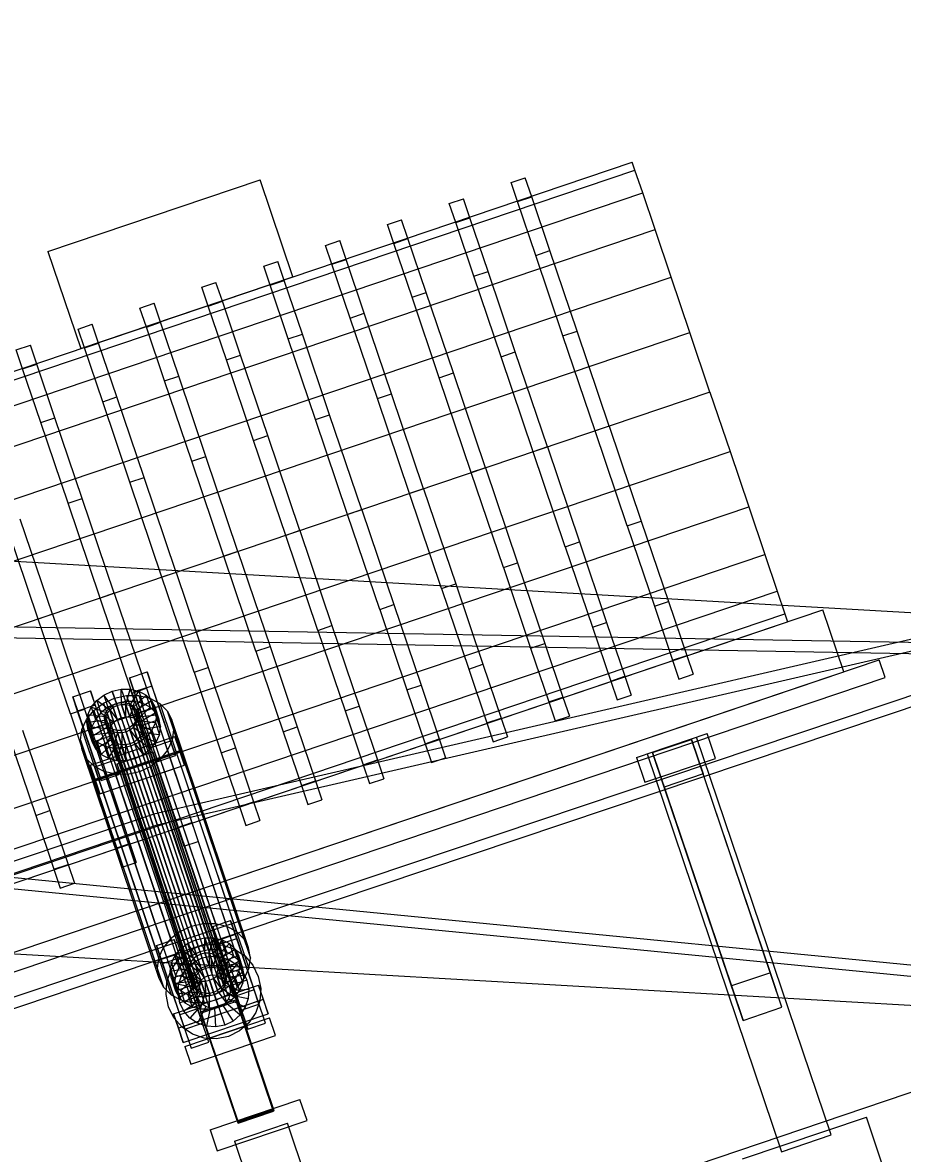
# Model space of a CAD drawing. Header units: millimetres. Extents: x -1970 to 34302, y -65268 to 6837.
# Drawn here: x 10125 to 10596, y 3325 to 3931 of the extents above; entities that cross this region are included whole.
import ezdxf

# ---------------------------------------------------------------- set-up
doc = ezdxf.new("R2010")
doc.units = ezdxf.units.MM
doc.layers.add('COTAS_P', color=1, linetype='Continuous', lineweight=0)
doc.layers.add('lateral_C01', color=7, linetype='Continuous', lineweight=0)
doc.dimstyles.new('R19_100', dxfattribs={"dimtxt": 250, "dimasz": 150, "dimexe": 150, "dimexo": 80, "dimgap": 100, "dimtad": 1, "dimtih": 1, "dimtoh": 1, "dimdsep": 46, "dimcen": 0.09, "dimadec": 0, "dimazin": 0, "dimtfac": 1, "dimtdec": 4, "dimtofl": 0, "dimtmove": 0, "dimatfit": 3, "dimfxl": 1, "dimtolj": 1, "dimtzin": 0, "dimarcsym": 0})

# ---------------------------------------------------------------- blocks, each defined once
blk = doc.blocks.new('*D0')
at = {"layer": 'COTAS_P', "color": 0, "lineweight": -2, "transparency": 16777216}
for p, q in [((10918.91, 3565.84), (10608.35, 4484.78)), ((1803.31, 1350.65), (10514.27, 4294.65)), ((1923.74, 525.79), (1613.18, 1444.73))]:
    blk.add_line(p, q, dxfattribs=at)
at = {"layer": 'COTAS_P', "color": 0, "transparency": 16777216}
for points in [[(10506.26, 4318.34), (10522.27, 4270.97), (10656.37, 4342.68)], [(1795.3, 1374.33), (1811.31, 1326.96), (1661.2, 1302.62)]]:
    blk.add_solid(points, dxfattribs=at)
at = {"layer": 'Defpoints', "color": 0, "transparency": 16777216}
for p in [(10656.37, 4342.68), (10944.53, 3490.06), (1949.36, 450)]:
    blk.add_point(p, dxfattribs=at)

msp = doc.modelspace()

# ---------------------------------------------------------------- linework, layer by layer
at = {"layer": 'lateral_C01'}
for p, q in [((9996.533, 3702.727), (10451.265, 3856.411)), ((10452.683, 3852.214), (10451.265, 3856.411)), ((9997.951, 3698.531), (10452.683, 3852.214)), ((10456.841, 3839.911), (10452.683, 3852.214)), ((10138.08, 3808.621), (10251.763, 3847.042)), ((10269.372, 3794.937), (10251.763, 3847.042)), ((10386.357, 3845.452), (10393.936, 3848.013)), ((10389.779, 3835.327), (10386.357, 3845.452)), ((10397.358, 3837.889), (10393.936, 3848.013)), ((10002.109, 3686.227), (10456.841, 3839.911)), ((10353.199, 3834.246), (10360.778, 3836.807)), ((10364.2, 3826.682), (10360.778, 3836.807)), ((10389.779, 3835.327), (10397.358, 3837.889)), ((10407.102, 3809.056), (10397.358, 3837.889)), ((10463.456, 3820.339), (10456.841, 3839.911)), ((10356.621, 3824.121), (10353.199, 3834.246)), ((10399.523, 3806.494), (10389.779, 3835.327)), ((10320.042, 3823.04), (10327.621, 3825.601)), ((10331.042, 3815.476), (10327.621, 3825.601)), ((10356.621, 3824.121), (10364.2, 3826.682)), ((10366.366, 3795.288), (10356.621, 3824.121)), ((10373.944, 3797.85), (10364.2, 3826.682)), ((10008.724, 3666.655), (10463.456, 3820.339)), ((10323.464, 3812.915), (10320.042, 3823.04)), ((10472.076, 3794.832), (10463.456, 3820.339)), ((10286.884, 3811.834), (10294.463, 3814.395)), ((10297.885, 3804.27), (10294.463, 3814.395)), ((10323.464, 3812.915), (10331.042, 3815.476)), ((10333.208, 3784.082), (10323.464, 3812.915)), ((10340.787, 3786.644), (10331.042, 3815.476)), ((10138.08, 3808.621), (10155.689, 3756.516)), ((10290.306, 3801.709), (10286.884, 3811.834)), ((10399.523, 3806.494), (10407.102, 3809.056)), ((10414.107, 3763.343), (10399.523, 3806.494)), ((10421.686, 3765.905), (10407.102, 3809.056)), ((10253.727, 3800.627), (10261.306, 3803.189)), ((10257.148, 3790.503), (10253.727, 3800.627)), ((10264.727, 3793.064), (10261.306, 3803.189)), ((10290.306, 3801.709), (10297.885, 3804.27)), ((10300.05, 3772.876), (10290.306, 3801.709)), ((10307.629, 3775.438), (10297.885, 3804.27)), ((10017.344, 3641.149), (10472.076, 3794.832)), ((10155.689, 3756.516), (10269.372, 3794.937)), ((10366.366, 3795.288), (10373.944, 3797.85)), ((10380.949, 3752.137), (10366.366, 3795.288)), ((10388.528, 3754.698), (10373.944, 3797.85)), ((10482.115, 3765.129), (10472.076, 3794.832)), ((10220.569, 3789.421), (10228.148, 3791.983)), ((10223.991, 3779.297), (10220.569, 3789.421)), ((10231.57, 3781.858), (10228.148, 3791.983)), ((10257.148, 3790.503), (10264.727, 3793.064)), ((10266.893, 3761.67), (10257.148, 3790.503)), ((10274.472, 3764.231), (10264.727, 3793.064)), ((10223.991, 3779.297), (10231.57, 3781.858)), ((10241.314, 3753.025), (10231.57, 3781.858)), ((10333.208, 3784.082), (10340.787, 3786.644)), ((10347.792, 3740.931), (10333.208, 3784.082)), ((10355.371, 3743.492), (10340.787, 3786.644)), ((10187.412, 3778.215), (10194.99, 3780.777)), ((10190.833, 3768.091), (10187.412, 3778.215)), ((10198.412, 3770.652), (10194.99, 3780.777)), ((10233.735, 3750.464), (10223.991, 3779.297)), ((10154.254, 3767.009), (10161.833, 3769.571)), ((10165.255, 3759.446), (10161.833, 3769.571)), ((10190.833, 3768.091), (10198.412, 3770.652)), ((10208.157, 3741.819), (10198.412, 3770.652)), ((10300.05, 3772.876), (10307.629, 3775.438)), ((10314.634, 3729.725), (10300.05, 3772.876)), ((10322.213, 3732.286), (10307.629, 3775.438)), ((10027.383, 3611.446), (10482.115, 3765.129)), ((10157.676, 3756.884), (10154.254, 3767.009)), ((10200.578, 3739.258), (10190.833, 3768.091)), ((10266.893, 3761.67), (10274.472, 3764.231)), ((10289.055, 3721.08), (10274.472, 3764.231)), ((10414.107, 3763.343), (10421.686, 3765.905)), ((10438.888, 3715.004), (10421.686, 3765.905)), ((10492.888, 3733.254), (10482.115, 3765.129)), ((10121.096, 3755.803), (10128.675, 3758.364)), ((10132.097, 3748.24), (10128.675, 3758.364)), ((10157.676, 3756.884), (10165.255, 3759.446)), ((10174.999, 3730.613), (10165.255, 3759.446)), ((10281.477, 3718.519), (10266.893, 3761.67)), ((10431.309, 3712.443), (10414.107, 3763.343)), ((10124.518, 3745.678), (10121.096, 3755.803)), ((10167.42, 3728.052), (10157.676, 3756.884)), ((10233.735, 3750.464), (10241.314, 3753.025)), ((10255.898, 3709.874), (10241.314, 3753.025)), ((10380.949, 3752.137), (10388.528, 3754.698)), ((10398.152, 3701.237), (10380.949, 3752.137)), ((10405.731, 3703.798), (10388.528, 3754.698)), ((10124.518, 3745.678), (10132.097, 3748.24)), ((10134.263, 3716.846), (10124.518, 3745.678)), ((10141.842, 3719.407), (10132.097, 3748.24)), ((10248.319, 3707.313), (10233.735, 3750.464)), ((10200.578, 3739.258), (10208.157, 3741.819)), ((10215.161, 3696.107), (10200.578, 3739.258)), ((10222.74, 3698.668), (10208.157, 3741.819)), ((10347.792, 3740.931), (10355.371, 3743.492)), ((10364.994, 3690.031), (10347.792, 3740.931)), ((10372.573, 3692.592), (10355.371, 3743.492)), ((10492.888, 3733.254), (10038.156, 3579.57)), ((10492.888, 3733.254), (10503.66, 3701.379)), ((10167.42, 3728.052), (10174.999, 3730.613)), ((10182.004, 3684.9), (10167.42, 3728.052)), ((10189.583, 3687.462), (10174.999, 3730.613)), ((10314.634, 3729.725), (10322.213, 3732.286)), ((10331.837, 3678.824), (10314.634, 3729.725)), ((10339.416, 3681.386), (10322.213, 3732.286)), ((10281.477, 3718.519), (10289.055, 3721.08)), ((10306.258, 3670.18), (10289.055, 3721.08)), ((10134.263, 3716.846), (10141.842, 3719.407)), ((10148.846, 3673.694), (10134.263, 3716.846)), ((10156.425, 3676.256), (10141.842, 3719.407)), ((10298.679, 3667.618), (10281.477, 3718.519)), ((10438.888, 3715.004), (10431.309, 3712.443)), ((10438.888, 3715.004), (10456.091, 3664.104)), ((10248.319, 3707.313), (10255.898, 3709.874)), ((10273.1, 3658.974), (10255.898, 3709.874)), ((10448.512, 3661.542), (10431.309, 3712.443)), ((10265.522, 3656.412), (10248.319, 3707.313)), ((10405.731, 3703.798), (10398.152, 3701.237)), ((10405.731, 3703.798), (10422.933, 3652.898)), ((10048.928, 3547.695), (10503.66, 3701.379)), ((10215.161, 3696.107), (10222.74, 3698.668)), ((10239.943, 3647.768), (10222.74, 3698.668)), ((10415.354, 3650.336), (10398.152, 3701.237)), ((10503.66, 3701.379), (10513.699, 3671.676)), ((10232.364, 3645.206), (10215.161, 3696.107)), ((10372.573, 3692.592), (10364.994, 3690.031)), ((10372.573, 3692.592), (10389.776, 3641.692)), ((10182.004, 3684.9), (10189.583, 3687.462)), ((10199.206, 3634), (10182.004, 3684.9)), ((10206.785, 3636.561), (10189.583, 3687.462)), ((10382.197, 3639.13), (10364.994, 3690.031)), ((10339.416, 3681.386), (10331.837, 3678.824)), ((10349.039, 3627.924), (10331.837, 3678.824)), ((10339.416, 3681.386), (10356.618, 3630.485)), ((10148.846, 3673.694), (10156.425, 3676.256)), ((10166.049, 3622.794), (10148.846, 3673.694)), ((10173.628, 3625.355), (10156.425, 3676.256)), ((10058.967, 3517.992), (10513.699, 3671.676)), ((10306.258, 3670.18), (10298.679, 3667.618)), ((10315.882, 3616.718), (10298.679, 3667.618)), ((10306.258, 3670.18), (10323.461, 3619.279)), ((10513.699, 3671.676), (10522.319, 3646.169)), ((10132.891, 3611.588), (10115.689, 3662.488)), ((10140.47, 3614.149), (10123.268, 3665.05)), ((10885.277, 3666.366), (10194.787, 3506.928)), ((10196.698, 3501.24), (10887.188, 3660.678)), ((10216.713, 3441.684), (10885.277, 3666.366)), ((10887.188, 3660.678), (10218.624, 3435.997)), ((10448.512, 3661.542), (10456.091, 3664.104)), ((10448.512, 3661.542), (10463.096, 3618.391)), ((10456.091, 3664.104), (10470.674, 3620.952)), ((10273.1, 3658.974), (10265.522, 3656.412)), ((10282.724, 3605.512), (10265.522, 3656.412)), ((10273.1, 3658.974), (10290.303, 3608.073)), ((9949.44, 3652.38), (10950.549, 3594.883)), ((10415.354, 3650.336), (10422.933, 3652.898)), ((10415.354, 3650.336), (10429.938, 3607.185)), ((10422.933, 3652.898), (10437.517, 3609.746)), ((10067.587, 3492.486), (10522.319, 3646.169)), ((10239.943, 3647.768), (10232.364, 3645.206)), ((10249.567, 3594.306), (10232.364, 3645.206)), ((10239.943, 3647.768), (10257.145, 3596.867)), ((10522.319, 3646.169), (10528.934, 3626.597)), ((10206.785, 3636.561), (10199.206, 3634)), ((10206.785, 3636.561), (10223.988, 3585.661)), ((10382.197, 3639.13), (10389.776, 3641.692)), ((10382.197, 3639.13), (10396.78, 3595.979)), ((10389.776, 3641.692), (10404.359, 3598.54)), ((10216.409, 3583.1), (10199.206, 3634)), ((10349.039, 3627.924), (10356.618, 3630.485)), ((10356.618, 3630.485), (10371.202, 3587.334)), ((10074.202, 3472.914), (10528.934, 3626.597)), ((10173.628, 3625.355), (10166.049, 3622.794)), ((10173.628, 3625.355), (10190.83, 3574.455)), ((10349.039, 3627.924), (10363.623, 3584.773)), ((10528.934, 3626.597), (10533.092, 3614.294)), ((10183.251, 3571.894), (10166.049, 3622.794)), ((10315.882, 3616.718), (10323.461, 3619.279)), ((10323.461, 3619.279), (10338.044, 3576.128)), ((10463.096, 3618.391), (10470.674, 3620.952)), ((10463.096, 3618.391), (10472.84, 3589.558)), ((10470.674, 3620.952), (10480.419, 3592.12)), ((10060.831, 3450.01), (10553.457, 3616.501)), ((10078.36, 3460.61), (10533.092, 3614.294)), ((10140.47, 3614.149), (10132.891, 3611.588)), ((10140.47, 3614.149), (10157.673, 3563.249)), ((10315.882, 3616.718), (10330.465, 3573.567)), ((10533.092, 3614.294), (10534.51, 3610.097)), ((10564.664, 3583.343), (10553.457, 3616.501)), ((9944.52, 3610.543), (10946.328, 3593.04)), ((10079.778, 3456.414), (10534.51, 3610.097)), ((10150.094, 3560.687), (10132.891, 3611.588)), ((10282.724, 3605.512), (10290.303, 3608.073)), ((10290.303, 3608.073), (10304.887, 3564.922)), ((10429.938, 3607.185), (10437.517, 3609.746)), ((10429.938, 3607.185), (10439.682, 3578.352)), ((10437.517, 3609.746), (10447.261, 3580.914)), ((9944.415, 3604.544), (10946.223, 3587.041)), ((10282.724, 3605.512), (10297.308, 3562.361)), ((10249.567, 3594.306), (10257.145, 3596.867)), ((10249.567, 3594.306), (10264.15, 3551.154)), ((10257.145, 3596.867), (10271.729, 3553.716)), ((10396.78, 3595.979), (10404.359, 3598.54)), ((10396.78, 3595.979), (10406.525, 3567.146)), ((10404.359, 3598.54), (10414.104, 3569.708)), ((9863.618, 3346.414), (10583.611, 3589.747)), ((10472.84, 3589.558), (10480.419, 3592.12)), ((10472.84, 3589.558), (10476.262, 3579.434)), ((10480.419, 3592.12), (10483.841, 3581.995)), ((10586.813, 3580.273), (10583.611, 3589.747)), ((10072.037, 3416.853), (10564.664, 3583.343)), ((10181.754, 3580.088), (10191.228, 3583.29)), ((10191.228, 3583.29), (10193.786, 3575.678)), ((10203.848, 3546.051), (10191.228, 3583.29)), ((10216.409, 3583.1), (10223.988, 3585.661)), ((10216.409, 3583.1), (10230.993, 3539.948)), ((10223.988, 3585.661), (10238.572, 3542.51)), ((10363.623, 3584.773), (10371.202, 3587.334)), ((10363.623, 3584.773), (10373.367, 3555.94)), ((10371.202, 3587.334), (10380.946, 3558.501)), ((10476.262, 3579.434), (10483.841, 3581.995)), ((9866.82, 3336.941), (10586.813, 3580.273)), ((10184.312, 3572.476), (10181.754, 3580.088)), ((10181.754, 3580.088), (10194.374, 3542.849)), ((10193.786, 3575.678), (10184.312, 3572.476)), ((10193.786, 3575.678), (10206.406, 3538.439)), ((10330.465, 3573.567), (10338.044, 3576.128)), ((10338.044, 3576.128), (10347.789, 3547.295)), ((10439.682, 3578.352), (10447.261, 3580.914)), ((10439.682, 3578.352), (10443.104, 3568.227)), ((10447.261, 3580.914), (10450.683, 3570.789)), ((10151.439, 3569.843), (10160.912, 3573.044)), ((10153.997, 3562.231), (10151.439, 3569.843)), ((10151.439, 3569.843), (10164.059, 3532.604)), ((10160.912, 3573.044), (10163.47, 3565.433)), ((10173.532, 3535.805), (10160.912, 3573.044)), ((10164.237, 3567.903), (10168.079, 3570.843)), ((10168.079, 3570.843), (10172.568, 3572.919)), ((10173.071, 3564.178), (10168.079, 3570.843)), ((10168.079, 3570.843), (10170.272, 3564.318)), ((10172.568, 3572.919), (10177.396, 3573.992)), ((10175.197, 3565.161), (10172.568, 3572.919)), ((10172.568, 3572.919), (10174.76, 3566.395)), ((10173.808, 3569.185), (10180.264, 3570.619)), ((10177.484, 3565.669), (10177.396, 3573.992)), ((10177.396, 3573.992), (10182.237, 3573.986)), ((10177.396, 3573.992), (10179.589, 3567.467)), ((10179.777, 3565.667), (10182.237, 3573.986)), ((10180.264, 3570.619), (10186.734, 3570.612)), ((10180.264, 3570.619), (10221.375, 3448.287)), ((10181.919, 3565.154), (10186.758, 3572.904)), ((10182.237, 3573.986), (10186.758, 3572.904)), ((10182.237, 3573.986), (10184.429, 3567.462)), ((10183.251, 3571.894), (10190.83, 3574.455)), ((10183.251, 3571.894), (10197.835, 3528.742)), ((10183.764, 3564.166), (10190.654, 3570.817)), ((10196.932, 3535.238), (10184.312, 3572.476)), ((10186.734, 3570.612), (10192.779, 3569.164)), ((10186.734, 3570.612), (10227.846, 3448.28)), ((10186.758, 3572.904), (10190.654, 3570.817)), ((10186.758, 3572.904), (10188.951, 3566.379)), ((10190.654, 3570.817), (10193.657, 3567.87)), ((10190.654, 3570.817), (10192.846, 3564.293)), ((10190.83, 3574.455), (10205.414, 3531.304)), ((10330.465, 3573.567), (10340.21, 3544.734)), ((10406.525, 3567.146), (10414.104, 3569.708)), ((10414.104, 3569.708), (10417.526, 3559.583)), ((10443.104, 3568.227), (10450.683, 3570.789)), ((10163.47, 3565.433), (10153.997, 3562.231)), ((10159.477, 3560.281), (10161.303, 3564.3)), ((10161.303, 3564.3), (10164.237, 3567.903)), ((10169.861, 3561.079), (10161.303, 3564.3)), ((10161.303, 3564.3), (10163.496, 3557.776)), ((10162.672, 3562.479), (10167.808, 3566.409)), ((10163.47, 3565.433), (10176.09, 3528.194)), ((10171.251, 3562.785), (10164.237, 3567.903)), ((10164.237, 3567.903), (10166.43, 3561.379)), ((10170.272, 3564.318), (10166.43, 3561.379)), ((10167.808, 3566.409), (10173.808, 3569.185)), ((10167.808, 3566.409), (10208.919, 3444.078)), ((10169.495, 3562.166), (10170.885, 3563.872)), ((10174.76, 3566.395), (10170.272, 3564.318)), ((10170.272, 3564.318), (10175.263, 3557.653)), ((10170.885, 3563.872), (10172.705, 3565.265)), ((10170.885, 3563.872), (10218.574, 3421.968)), ((10173.071, 3564.178), (10171.251, 3562.785)), ((10172.705, 3565.265), (10174.831, 3566.249)), ((10172.705, 3565.265), (10220.394, 3423.36)), ((10175.197, 3565.161), (10173.071, 3564.178)), ((10175.263, 3557.653), (10173.071, 3564.178)), ((10173.808, 3569.185), (10214.92, 3446.854)), ((10179.589, 3567.467), (10174.76, 3566.395)), ((10174.76, 3566.395), (10177.389, 3558.637)), ((10174.831, 3566.249), (10177.119, 3566.757)), ((10174.831, 3566.249), (10222.52, 3424.344)), ((10177.484, 3565.669), (10175.197, 3565.161)), ((10177.389, 3558.637), (10175.197, 3565.161)), ((10177.119, 3566.757), (10179.411, 3566.754)), ((10177.119, 3566.757), (10224.808, 3424.852)), ((10179.777, 3565.667), (10177.484, 3565.669)), ((10179.677, 3559.145), (10177.484, 3565.669)), ((10179.411, 3566.754), (10181.553, 3566.241)), ((10179.411, 3566.754), (10227.101, 3424.85)), ((10184.429, 3567.462), (10179.589, 3567.467)), ((10179.589, 3567.467), (10179.677, 3559.145)), ((10181.919, 3565.154), (10179.777, 3565.667)), ((10181.969, 3559.142), (10179.777, 3565.667)), ((10181.553, 3566.241), (10183.398, 3565.253)), ((10181.553, 3566.241), (10229.242, 3424.337)), ((10183.764, 3564.166), (10181.919, 3565.154)), ((10184.111, 3558.629), (10181.919, 3565.154)), ((10184.429, 3567.462), (10181.969, 3559.142)), ((10183.398, 3565.253), (10184.821, 3563.857)), ((10183.398, 3565.253), (10231.088, 3423.349)), ((10185.186, 3562.769), (10183.764, 3564.166)), ((10185.956, 3557.641), (10183.764, 3564.166)), ((10188.951, 3566.379), (10184.111, 3558.629)), ((10188.951, 3566.379), (10184.429, 3567.462)), ((10184.821, 3563.857), (10185.724, 3562.148)), ((10184.821, 3563.857), (10232.51, 3421.952)), ((10185.186, 3562.769), (10193.657, 3567.87)), ((10192.846, 3564.293), (10185.956, 3557.641)), ((10195.563, 3564.262), (10186.089, 3561.06)), ((10192.846, 3564.293), (10188.951, 3566.379)), ((10192.779, 3569.164), (10197.986, 3566.376)), ((10192.779, 3569.164), (10233.891, 3446.833)), ((10195.849, 3561.346), (10192.846, 3564.293)), ((10193.657, 3567.87), (10195.563, 3564.262)), ((10193.657, 3567.87), (10195.849, 3561.346)), ((10197.755, 3557.738), (10195.563, 3564.262)), ((10195.563, 3564.262), (10196.242, 3560.24)), ((10197.986, 3566.376), (10202.001, 3562.435)), ((10197.986, 3566.376), (10239.098, 3444.044)), ((10297.308, 3562.361), (10304.887, 3564.922)), ((10304.887, 3564.922), (10314.631, 3536.089)), ((10406.525, 3567.146), (10409.947, 3557.021)), ((10150.094, 3560.687), (10157.673, 3563.249)), ((10150.094, 3560.687), (10164.678, 3517.536)), ((10166.617, 3524.992), (10153.997, 3562.231)), ((10156.308, 3552.29), (10158.749, 3557.663)), ((10157.673, 3563.249), (10172.256, 3520.098)), ((10158.749, 3557.663), (10162.672, 3562.479)), ((10158.749, 3557.663), (10199.861, 3435.332)), ((10158.884, 3556.118), (10159.477, 3560.281)), ((10168.996, 3559.175), (10159.477, 3560.281)), ((10159.477, 3560.281), (10161.67, 3553.757)), ((10163.496, 3557.776), (10161.67, 3553.757)), ((10162.672, 3562.479), (10203.783, 3440.148)), ((10166.43, 3561.379), (10163.496, 3557.776)), ((10163.496, 3557.776), (10172.053, 3554.554)), ((10166.43, 3561.379), (10173.443, 3556.261)), ((10168.349, 3558.29), (10168.631, 3560.262)), ((10168.671, 3556.385), (10168.349, 3558.29)), ((10168.349, 3558.29), (10216.039, 3416.386)), ((10168.631, 3560.262), (10169.495, 3562.166)), ((10168.631, 3560.262), (10216.32, 3418.358)), ((10168.996, 3559.175), (10168.715, 3557.203)), ((10169.861, 3561.079), (10168.996, 3559.175)), ((10171.189, 3552.65), (10168.996, 3559.175)), ((10169.495, 3562.166), (10217.185, 3420.262)), ((10171.251, 3562.785), (10169.861, 3561.079)), ((10172.053, 3554.554), (10169.861, 3561.079)), ((10173.443, 3556.261), (10171.251, 3562.785)), ((10173.443, 3556.261), (10175.263, 3557.653)), ((10175.263, 3557.653), (10177.389, 3558.637)), ((10177.389, 3558.637), (10179.677, 3559.145)), ((10179.677, 3559.145), (10181.969, 3559.142)), ((10181.969, 3559.142), (10184.111, 3558.629)), ((10184.111, 3558.629), (10185.956, 3557.641)), ((10185.765, 3558.271), (10184.9, 3556.367)), ((10186.089, 3561.06), (10185.186, 3562.769)), ((10187.379, 3556.245), (10185.186, 3562.769)), ((10185.724, 3562.148), (10186.046, 3560.243)), ((10233.413, 3420.243), (10185.724, 3562.148)), ((10186.046, 3560.243), (10185.765, 3558.271)), ((10185.765, 3558.271), (10233.454, 3416.366)), ((10185.956, 3557.641), (10187.379, 3556.245)), ((10186.046, 3560.243), (10233.735, 3418.338)), ((10186.089, 3561.06), (10188.282, 3554.536)), ((10186.411, 3559.155), (10186.089, 3561.06)), ((10186.13, 3557.183), (10186.411, 3559.155)), ((10186.411, 3559.155), (10196.242, 3560.24)), ((10188.604, 3552.631), (10186.411, 3559.155)), ((10195.849, 3561.346), (10187.379, 3556.245)), ((10188.282, 3554.536), (10197.755, 3557.738)), ((10196.242, 3560.24), (10195.649, 3556.077)), ((10197.755, 3557.738), (10195.849, 3561.346)), ((10196.242, 3560.24), (10198.435, 3553.716)), ((10198.435, 3553.716), (10197.755, 3557.738)), ((10202.001, 3562.435), (10204.549, 3557.612)), ((10202.001, 3562.435), (10243.112, 3440.104)), ((10204.549, 3557.612), (10205.458, 3552.235)), ((10245.661, 3435.281), (10204.549, 3557.612)), ((10297.308, 3562.361), (10307.052, 3533.528)), ((10373.367, 3555.94), (10380.946, 3558.501)), ((10380.946, 3558.501), (10384.368, 3548.377)), ((10409.947, 3557.021), (10417.526, 3559.583)), ((10124.515, 3552.043), (10139.099, 3508.891)), ((10155.515, 3546.725), (10156.308, 3552.29)), ((10156.308, 3552.29), (10197.42, 3429.958)), ((10168.715, 3557.203), (10158.884, 3556.118)), ((10158.884, 3556.118), (10161.076, 3549.594)), ((10159.563, 3552.096), (10158.884, 3556.118)), ((10169.037, 3555.297), (10159.563, 3552.096)), ((10159.563, 3552.096), (10161.756, 3545.571)), ((10161.469, 3548.488), (10159.563, 3552.096)), ((10161.67, 3553.757), (10161.076, 3549.594)), ((10169.94, 3553.588), (10161.469, 3548.488)), ((10161.67, 3553.757), (10171.189, 3552.65)), ((10171.362, 3552.192), (10164.472, 3545.54)), ((10169.574, 3554.676), (10168.671, 3556.385)), ((10168.671, 3556.385), (10216.361, 3414.48)), ((10170.907, 3550.678), (10168.715, 3557.203)), ((10168.715, 3557.203), (10169.037, 3555.297)), ((10171.229, 3548.773), (10169.037, 3555.297)), ((10169.037, 3555.297), (10169.94, 3553.588)), ((10170.997, 3553.28), (10169.574, 3554.676)), ((10169.574, 3554.676), (10217.264, 3412.771)), ((10172.132, 3547.064), (10169.94, 3553.588)), ((10169.94, 3553.588), (10171.362, 3552.192)), ((10170.907, 3550.678), (10171.189, 3552.65)), ((10172.842, 3552.292), (10170.997, 3553.28)), ((10170.997, 3553.28), (10218.686, 3411.375)), ((10171.189, 3552.65), (10172.053, 3554.554)), ((10173.555, 3545.668), (10171.362, 3552.192)), ((10171.362, 3552.192), (10173.207, 3551.204)), ((10172.053, 3554.554), (10173.443, 3556.261)), ((10174.984, 3551.779), (10172.842, 3552.292)), ((10172.842, 3552.292), (10220.531, 3410.387)), ((10177.277, 3551.776), (10174.984, 3551.779)), ((10174.984, 3551.779), (10222.673, 3409.874)), ((10179.564, 3552.284), (10177.277, 3551.776)), ((10177.277, 3551.776), (10224.966, 3409.872)), ((10181.69, 3553.268), (10179.564, 3552.284)), ((10179.564, 3552.284), (10227.253, 3410.38)), ((10179.929, 3551.197), (10182.055, 3552.18)), ((10183.51, 3554.66), (10181.69, 3553.268)), ((10181.69, 3553.268), (10229.379, 3411.363)), ((10182.055, 3552.18), (10183.875, 3553.573)), ((10182.055, 3552.18), (10187.047, 3545.515)), ((10184.248, 3545.656), (10182.055, 3552.18)), ((10184.9, 3556.367), (10183.51, 3554.66)), ((10183.51, 3554.66), (10231.199, 3412.756)), ((10183.875, 3553.573), (10185.265, 3555.279)), ((10183.875, 3553.573), (10190.889, 3548.455)), ((10186.068, 3547.049), (10183.875, 3553.573)), ((10184.9, 3556.367), (10232.589, 3414.462)), ((10185.265, 3555.279), (10186.13, 3557.183)), ((10185.265, 3555.279), (10193.823, 3552.057)), ((10187.458, 3548.755), (10185.265, 3555.279)), ((10186.13, 3557.183), (10195.649, 3556.077)), ((10188.323, 3550.659), (10186.13, 3557.183)), ((10187.379, 3556.245), (10188.282, 3554.536)), ((10188.282, 3554.536), (10188.604, 3552.631)), ((10188.604, 3552.631), (10188.323, 3550.659)), ((10198.435, 3553.716), (10188.604, 3552.631)), ((10193.823, 3552.057), (10190.889, 3548.455)), ((10195.649, 3556.077), (10193.823, 3552.057)), ((10193.823, 3552.057), (10196.016, 3545.533)), ((10195.649, 3556.077), (10197.842, 3549.553)), ((10197.842, 3549.553), (10198.435, 3553.716)), ((10205.458, 3552.235), (10204.665, 3546.67)), ((10205.458, 3552.235), (10246.569, 3429.904)), ((10264.15, 3551.154), (10271.729, 3553.716)), ((10271.729, 3553.716), (10281.474, 3524.883)), ((10373.367, 3555.94), (10376.789, 3545.815)), ((10116.936, 3549.481), (10131.52, 3506.33)), ((10156.424, 3541.347), (10155.515, 3546.725)), ((10155.515, 3546.725), (10196.626, 3424.393)), ((10160.691, 3533.195), (10206.164, 3548.563)), ((10161.076, 3549.594), (10170.907, 3550.678)), ((10161.076, 3549.594), (10161.756, 3545.571)), ((10161.469, 3548.488), (10163.662, 3541.963)), ((10164.472, 3545.54), (10161.469, 3548.488)), ((10161.756, 3545.571), (10171.229, 3548.773)), ((10161.756, 3545.571), (10163.662, 3541.963)), ((10163.662, 3541.963), (10172.132, 3547.064)), ((10164.472, 3545.54), (10166.665, 3539.016)), ((10168.368, 3543.454), (10164.472, 3545.54)), ((10166.665, 3539.016), (10173.555, 3545.668)), ((10173.207, 3551.204), (10168.368, 3543.454)), ((10171.229, 3548.773), (10170.907, 3550.678)), ((10172.132, 3547.064), (10171.229, 3548.773)), ((10173.555, 3545.668), (10172.132, 3547.064)), ((10175.349, 3550.691), (10172.889, 3542.372)), ((10175.4, 3544.68), (10173.207, 3551.204)), ((10173.207, 3551.204), (10175.349, 3550.691)), ((10175.4, 3544.68), (10173.555, 3545.668)), ((10177.542, 3544.167), (10175.349, 3550.691)), ((10175.349, 3550.691), (10177.642, 3550.689)), ((10177.642, 3550.689), (10179.929, 3551.197)), ((10177.642, 3550.689), (10177.73, 3542.366)), ((10179.835, 3544.164), (10177.642, 3550.689)), ((10179.929, 3551.197), (10182.559, 3543.439)), ((10182.122, 3544.672), (10179.929, 3551.197)), ((10184.248, 3545.656), (10182.122, 3544.672)), ((10187.047, 3545.515), (10182.559, 3543.439)), ((10186.068, 3547.049), (10184.248, 3545.656)), ((10189.24, 3538.991), (10184.248, 3545.656)), ((10187.458, 3548.755), (10186.068, 3547.049)), ((10193.082, 3541.931), (10186.068, 3547.049)), ((10190.889, 3548.455), (10187.047, 3545.515)), ((10187.047, 3545.515), (10189.24, 3538.991)), ((10188.323, 3550.659), (10187.458, 3548.755)), ((10196.016, 3545.533), (10187.458, 3548.755)), ((10197.842, 3549.553), (10188.323, 3550.659)), ((10190.889, 3548.455), (10193.082, 3541.931)), ((10193.082, 3541.931), (10196.016, 3545.533)), ((10203.848, 3546.051), (10194.374, 3542.849)), ((10196.016, 3545.533), (10197.842, 3549.553)), ((10204.665, 3546.67), (10202.224, 3541.296)), ((10206.406, 3538.439), (10203.848, 3546.051)), ((10204.665, 3546.67), (10245.776, 3424.338)), ((10206.164, 3548.563), (10208.722, 3540.951)), ((10208.793, 3540.805), (10206.164, 3548.563)), ((10264.15, 3551.154), (10273.895, 3522.322)), ((10340.21, 3544.734), (10347.789, 3547.295)), ((10347.789, 3547.295), (10351.21, 3537.171)), ((10376.789, 3545.815), (10384.368, 3548.377)), ((10453.542, 3537.344), (10491.436, 3550.151)), ((10459.226, 3539.265), (10485.752, 3548.23)), ((10462.155, 3539.967), (10482.997, 3547.011)), ((10482.997, 3547.011), (10489.226, 3528.58)), ((10525.26, 3421.959), (10482.997, 3547.011)), ((10557.791, 3335.074), (10485.752, 3548.23)), ((10495.919, 3536.888), (10491.436, 3550.151)), ((10158.972, 3536.524), (10156.424, 3541.347)), ((10156.424, 3541.347), (10197.535, 3419.016)), ((10208.722, 3540.951), (10163.249, 3525.583)), ((10208.793, 3540.805), (10163.32, 3525.437)), ((10163.662, 3541.963), (10166.665, 3539.016)), ((10168.368, 3543.454), (10170.56, 3536.93)), ((10172.889, 3542.372), (10168.368, 3543.454)), ((10170.56, 3536.93), (10175.4, 3544.68)), ((10172.889, 3542.372), (10175.082, 3535.847)), ((10177.73, 3542.366), (10172.889, 3542.372)), ((10175.082, 3535.847), (10177.542, 3544.167)), ((10175.192, 3533.992), (10194.139, 3540.396)), ((10194.221, 3540.154), (10175.274, 3533.751)), ((10177.542, 3544.167), (10175.4, 3544.68)), ((10179.835, 3544.164), (10177.542, 3544.167)), ((10182.559, 3543.439), (10177.73, 3542.366)), ((10177.73, 3542.366), (10179.922, 3535.842)), ((10182.122, 3544.672), (10179.835, 3544.164)), ((10179.922, 3535.842), (10179.835, 3544.164)), ((10184.751, 3536.914), (10182.122, 3544.672)), ((10182.559, 3543.439), (10184.751, 3536.914)), ((10189.24, 3538.991), (10193.082, 3541.931)), ((10194.139, 3540.396), (10194.221, 3540.154)), ((10259.015, 3348.448), (10194.139, 3540.396)), ((10194.221, 3540.154), (10259.096, 3348.207)), ((10194.374, 3542.849), (10196.932, 3535.238)), ((10202.224, 3541.296), (10198.301, 3536.48)), ((10202.224, 3541.296), (10243.335, 3418.965)), ((10208.722, 3540.951), (10211.351, 3533.193)), ((10211.351, 3533.193), (10208.793, 3540.805)), ((10230.993, 3539.948), (10238.572, 3542.51)), ((10230.993, 3539.948), (10240.737, 3511.116)), ((10238.572, 3542.51), (10248.316, 3513.677)), ((10340.21, 3544.734), (10343.632, 3534.609)), ((10459.226, 3539.265), (10531.265, 3326.109)), ((10468.384, 3521.536), (10462.155, 3539.967)), ((10462.155, 3539.967), (10504.419, 3414.916)), ((10162.987, 3532.584), (10158.972, 3536.524)), ((10158.972, 3536.524), (10200.083, 3414.193)), ((10163.249, 3525.583), (10160.691, 3533.195)), ((10160.691, 3533.195), (10163.32, 3525.437)), ((10173.532, 3535.805), (10164.059, 3532.604)), ((10165.878, 3517.825), (10211.351, 3533.193)), ((10166.665, 3539.016), (10170.56, 3536.93)), ((10170.56, 3536.93), (10175.082, 3535.847)), ((10176.09, 3528.194), (10173.532, 3535.805)), ((10175.082, 3535.847), (10179.922, 3535.842)), ((10175.274, 3533.751), (10175.192, 3533.992)), ((10240.068, 3342.044), (10175.192, 3533.992)), ((10240.149, 3341.803), (10175.274, 3533.751)), ((10179.922, 3535.842), (10184.751, 3536.914)), ((10184.751, 3536.914), (10189.24, 3538.991)), ((10198.301, 3536.48), (10193.165, 3532.55)), ((10196.932, 3535.238), (10206.406, 3538.439)), ((10198.301, 3536.48), (10239.413, 3414.149)), ((10307.052, 3533.528), (10314.631, 3536.089)), ((10307.052, 3533.528), (10310.474, 3523.403)), ((10314.631, 3536.089), (10318.053, 3525.964)), ((10343.632, 3534.609), (10351.21, 3537.171)), ((10453.542, 3537.344), (10458.024, 3524.081)), ((10458.024, 3524.081), (10495.919, 3536.888)), ((10168.194, 3529.795), (10162.987, 3532.584)), ((10162.987, 3532.584), (10204.098, 3410.253)), ((10164.059, 3532.604), (10166.617, 3524.992)), ((10166.617, 3524.992), (10176.09, 3528.194)), ((10174.239, 3528.348), (10168.194, 3529.795)), ((10168.194, 3529.795), (10209.305, 3407.464)), ((10180.709, 3528.341), (10174.239, 3528.348)), ((10174.239, 3528.348), (10215.35, 3406.017)), ((10187.165, 3529.774), (10180.709, 3528.341)), ((10180.709, 3528.341), (10221.821, 3406.009)), ((10193.165, 3532.55), (10187.165, 3529.774)), ((10187.165, 3529.774), (10228.276, 3407.443)), ((10193.165, 3532.55), (10234.276, 3410.219)), ((10197.835, 3528.742), (10205.414, 3531.304)), ((10197.835, 3528.742), (10207.58, 3499.909)), ((10205.414, 3531.304), (10215.158, 3502.471)), ((10489.226, 3528.58), (10468.384, 3521.536)), ((10531.489, 3403.529), (10489.226, 3528.58)), ((10165.878, 3517.825), (10163.249, 3525.583)), ((10163.32, 3525.437), (10165.878, 3517.825)), ((10273.895, 3522.322), (10281.474, 3524.883)), ((10273.895, 3522.322), (10277.317, 3512.197)), ((10281.474, 3524.883), (10284.895, 3514.758)), ((10310.474, 3523.403), (10318.053, 3525.964)), ((10510.647, 3396.485), (10468.384, 3521.536)), ((10164.678, 3517.536), (10172.256, 3520.098)), ((10164.678, 3517.536), (10174.422, 3488.703)), ((10172.256, 3520.098), (10182.001, 3491.265)), ((10131.52, 3506.33), (10139.099, 3508.891)), ((10139.099, 3508.891), (10148.843, 3480.059)), ((10240.737, 3511.116), (10248.316, 3513.677)), ((10240.737, 3511.116), (10244.159, 3500.991)), ((10248.316, 3513.677), (10251.738, 3503.552)), ((10277.317, 3512.197), (10284.895, 3514.758)), ((10194.787, 3506.928), (9768.23, 3363.577)), ((10131.52, 3506.33), (10141.265, 3477.497)), ((10216.713, 3441.684), (10194.787, 3506.928)), ((10194.787, 3506.928), (10196.698, 3501.24)), ((10244.159, 3500.991), (10251.738, 3503.552)), ((9770.141, 3357.889), (10196.698, 3501.24)), ((10196.698, 3501.24), (10218.624, 3435.997)), ((10207.58, 3499.909), (10215.158, 3502.471)), ((10207.58, 3499.909), (10211.001, 3489.785)), ((10215.158, 3502.471), (10218.58, 3492.346)), ((9937.884, 3490.822), (10935.108, 3393.514)), ((10174.422, 3488.703), (10182.001, 3491.265)), ((10182.001, 3491.265), (10185.423, 3481.14)), ((10211.001, 3489.785), (10218.58, 3492.346)), ((9937.301, 3484.851), (10934.525, 3387.543)), ((10174.422, 3488.703), (10177.844, 3478.579)), ((10141.265, 3477.497), (10148.843, 3480.059)), ((10148.843, 3480.059), (10152.265, 3469.934)), ((10177.844, 3478.579), (10185.423, 3481.14)), ((10141.265, 3477.497), (10144.686, 3467.373)), ((10144.686, 3467.373), (10152.265, 3469.934)), ((10221.375, 3448.287), (10214.92, 3446.854)), ((10227.846, 3448.28), (10221.375, 3448.287)), ((10226.52, 3446.883), (10235.993, 3450.085)), ((10233.891, 3446.833), (10227.846, 3448.28)), ((10235.993, 3450.085), (10238.551, 3442.473)), ((10248.614, 3412.846), (10235.993, 3450.085)), ((9937.399, 3442.726), (10938.508, 3385.228)), ((10208.919, 3444.078), (10203.783, 3440.148)), ((10214.92, 3446.854), (10208.919, 3444.078)), ((10229.078, 3439.271), (10226.52, 3446.883)), ((10226.52, 3446.883), (10239.14, 3409.644)), ((10238.551, 3442.473), (10229.078, 3439.271)), ((10239.098, 3444.044), (10233.891, 3446.833)), ((10238.551, 3442.473), (10251.172, 3405.234)), ((10243.112, 3440.104), (10239.098, 3444.044)), ((9790.156, 3298.333), (10216.713, 3441.684)), ((10196.204, 3436.637), (10205.678, 3439.839)), ((10198.762, 3429.026), (10196.204, 3436.637)), ((10196.204, 3436.637), (10208.825, 3399.398)), ((10203.783, 3440.148), (10199.861, 3435.332)), ((10205.678, 3439.839), (10208.236, 3432.227)), ((10218.298, 3402.6), (10205.678, 3439.839)), ((10209.003, 3434.698), (10212.845, 3437.637)), ((10212.845, 3437.637), (10217.333, 3439.714)), ((10217.836, 3430.972), (10212.845, 3437.637)), ((10212.845, 3437.637), (10215.037, 3431.113)), ((10217.333, 3439.714), (10222.162, 3440.786)), ((10219.962, 3431.956), (10217.333, 3439.714)), ((10217.333, 3439.714), (10219.526, 3433.19)), ((10218.624, 3435.997), (10225.129, 3437.282)), ((10222.25, 3432.464), (10222.162, 3440.786)), ((10222.162, 3440.786), (10227.002, 3440.781)), ((10222.162, 3440.786), (10224.355, 3434.262)), ((10224.543, 3432.461), (10227.002, 3440.781)), ((10225.129, 3437.282), (10231.745, 3436.839)), ((10226.684, 3431.948), (10231.524, 3439.698)), ((10227.002, 3440.781), (10231.524, 3439.698)), ((10227.002, 3440.781), (10229.195, 3434.257)), ((10228.53, 3430.96), (10235.419, 3437.612)), ((10241.698, 3402.032), (10229.078, 3439.271)), ((10229.814, 3437.245), (10239.287, 3440.447)), ((10229.814, 3437.245), (10245.182, 3391.772)), ((10231.524, 3439.698), (10235.419, 3437.612)), ((10231.524, 3439.698), (10233.717, 3433.174)), ((10231.745, 3436.839), (10238.021, 3434.7)), ((10235.419, 3437.612), (10238.422, 3434.665)), ((10235.419, 3437.612), (10237.612, 3431.088)), ((10254.655, 3394.974), (10239.287, 3440.447)), ((10245.661, 3435.281), (10243.112, 3440.104)), ((10218.624, 3435.997), (9792.067, 3292.646)), ((10199.861, 3435.332), (10197.42, 3429.958)), ((10208.236, 3432.227), (10198.762, 3429.026)), ((10199.498, 3427), (10208.972, 3430.201)), ((10204.243, 3427.076), (10206.069, 3431.095)), ((10206.069, 3431.095), (10209.003, 3434.698)), ((10214.627, 3427.873), (10206.069, 3431.095)), ((10206.069, 3431.095), (10208.261, 3424.571)), ((10207.682, 3428.707), (10212.673, 3433.072)), ((10208.236, 3432.227), (10220.856, 3394.988)), ((10224.34, 3384.728), (10208.972, 3430.201)), ((10216.016, 3429.58), (10209.003, 3434.698)), ((10209.003, 3434.698), (10211.195, 3428.173)), ((10215.037, 3431.113), (10211.195, 3428.173)), ((10212.673, 3433.072), (10218.624, 3435.997)), ((10219.526, 3433.19), (10215.037, 3431.113)), ((10215.037, 3431.113), (10220.029, 3424.448)), ((10217.836, 3430.972), (10216.016, 3429.58)), ((10219.962, 3431.956), (10217.836, 3430.972)), ((10220.029, 3424.448), (10217.836, 3430.972)), ((10224.355, 3434.262), (10219.526, 3433.19)), ((10219.526, 3433.19), (10222.155, 3425.432)), ((10222.25, 3432.464), (10219.962, 3431.956)), ((10222.155, 3425.432), (10219.962, 3431.956)), ((10220.673, 3429.934), (10225.539, 3430.895)), ((10224.543, 3432.461), (10222.25, 3432.464)), ((10224.442, 3425.939), (10222.25, 3432.464)), ((10229.195, 3434.257), (10224.355, 3434.262)), ((10224.355, 3434.262), (10224.442, 3425.939)), ((10226.684, 3431.948), (10224.543, 3432.461)), ((10226.735, 3425.937), (10224.543, 3432.461)), ((10226.18, 3420.916), (10225.539, 3430.895)), ((10225.539, 3430.895), (10230.488, 3430.564)), ((10228.53, 3430.96), (10226.684, 3431.948)), ((10228.877, 3425.424), (10226.684, 3431.948)), ((10229.195, 3434.257), (10226.735, 3425.937)), ((10228.524, 3420.759), (10230.488, 3430.564)), ((10229.952, 3429.564), (10228.53, 3430.96)), ((10230.722, 3424.436), (10228.53, 3430.96)), ((10233.717, 3433.174), (10228.877, 3425.424)), ((10233.717, 3433.174), (10229.195, 3434.257)), ((10229.952, 3429.564), (10238.422, 3434.665)), ((10230.488, 3430.564), (10235.183, 3428.963)), ((10237.612, 3431.088), (10230.722, 3424.436)), ((10240.329, 3431.057), (10230.855, 3427.855)), ((10237.612, 3431.088), (10233.717, 3433.174)), ((10240.615, 3428.14), (10237.612, 3431.088)), ((10238.021, 3434.7), (10243.529, 3431.008)), ((10238.422, 3434.665), (10240.329, 3431.057)), ((10238.422, 3434.665), (10240.615, 3428.14)), ((10242.521, 3424.533), (10240.329, 3431.057)), ((10240.329, 3431.057), (10241.008, 3427.035)), ((10243.529, 3431.008), (10247.895, 3426.017)), ((10246.569, 3429.904), (10245.661, 3435.281)), ((10197.42, 3429.958), (10196.626, 3424.393)), ((10196.626, 3424.393), (10197.535, 3419.016)), ((10211.383, 3391.787), (10198.762, 3429.026)), ((10199.498, 3427), (10214.866, 3381.526)), ((10203.649, 3422.913), (10204.243, 3427.076)), ((10203.991, 3423.199), (10207.682, 3428.707)), ((10213.762, 3425.969), (10204.243, 3427.076)), ((10204.243, 3427.076), (10206.435, 3420.551)), ((10208.261, 3424.571), (10206.435, 3420.551)), ((10211.195, 3428.173), (10208.261, 3424.571)), ((10208.261, 3424.571), (10216.819, 3421.349)), ((10209.727, 3420.36), (10212.488, 3424.481)), ((10211.195, 3428.173), (10218.209, 3423.055)), ((10212.488, 3424.481), (10216.222, 3427.746)), ((10219.998, 3417.877), (10212.488, 3424.481)), ((10213.762, 3425.969), (10213.481, 3423.997)), ((10214.627, 3427.873), (10213.762, 3425.969)), ((10215.954, 3419.445), (10213.762, 3425.969)), ((10216.016, 3429.58), (10214.627, 3427.873)), ((10216.819, 3421.349), (10214.627, 3427.873)), ((10218.209, 3423.055), (10216.016, 3429.58)), ((10216.222, 3427.746), (10220.673, 3429.934)), ((10221.766, 3419.424), (10216.222, 3427.746)), ((10218.209, 3423.055), (10220.029, 3424.448)), ((10220.029, 3424.448), (10222.155, 3425.432)), ((10222.52, 3424.344), (10220.394, 3423.36)), ((10223.875, 3420.46), (10220.673, 3429.934)), ((10222.155, 3425.432), (10224.442, 3425.939)), ((10224.808, 3424.852), (10222.52, 3424.344)), ((10224.442, 3425.939), (10226.735, 3425.937)), ((10227.101, 3424.85), (10224.808, 3424.852)), ((10226.735, 3425.937), (10228.877, 3425.424)), ((10229.242, 3424.337), (10227.101, 3424.85)), ((10228.877, 3425.424), (10230.722, 3424.436)), ((10231.088, 3423.349), (10229.242, 3424.337)), ((10230.855, 3427.855), (10229.952, 3429.564)), ((10232.145, 3423.04), (10229.952, 3429.564)), ((10230.722, 3424.436), (10232.145, 3423.04)), ((10230.748, 3420.001), (10235.183, 3428.963)), ((10230.855, 3427.855), (10233.048, 3421.331)), ((10231.177, 3425.95), (10230.855, 3427.855)), ((10230.896, 3423.978), (10231.177, 3425.95)), ((10231.177, 3425.95), (10241.008, 3427.035)), ((10233.369, 3419.426), (10231.177, 3425.95)), ((10240.615, 3428.14), (10232.145, 3423.04)), ((10232.7, 3418.693), (10239.303, 3426.202)), ((10233.048, 3421.331), (10242.521, 3424.533)), ((10235.183, 3428.963), (10239.303, 3426.202)), ((10239.303, 3426.202), (10242.569, 3422.469)), ((10241.008, 3427.035), (10240.415, 3422.872)), ((10242.521, 3424.533), (10240.615, 3428.14)), ((10241.008, 3427.035), (10243.201, 3420.51)), ((10243.201, 3420.51), (10242.521, 3424.533)), ((10243.335, 3418.965), (10245.776, 3424.338)), ((10245.776, 3424.338), (10246.569, 3429.904)), ((10247.895, 3426.017), (10250.819, 3420.067)), ((10197.535, 3419.016), (10200.083, 3414.193)), ((10201.851, 3416.923), (10203.991, 3423.199)), ((10213.481, 3423.997), (10203.649, 3422.913)), ((10203.649, 3422.913), (10205.842, 3416.388)), ((10204.329, 3418.89), (10203.649, 3422.913)), ((10213.803, 3422.092), (10204.329, 3418.89)), ((10204.329, 3418.89), (10206.522, 3412.366)), ((10206.235, 3415.282), (10204.329, 3418.89)), ((10206.435, 3420.551), (10205.842, 3416.388)), ((10214.705, 3420.383), (10206.235, 3415.282)), ((10206.435, 3420.551), (10215.954, 3419.445)), ((10208.127, 3415.666), (10209.727, 3420.36)), ((10216.128, 3418.987), (10209.238, 3412.335)), ((10218.69, 3415.925), (10209.727, 3420.36)), ((10217.973, 3417.999), (10213.133, 3410.249)), ((10215.673, 3417.473), (10213.481, 3423.997)), ((10213.481, 3423.997), (10213.803, 3422.092)), ((10215.995, 3415.568), (10213.803, 3422.092)), ((10213.803, 3422.092), (10214.705, 3420.383)), ((10216.898, 3413.859), (10214.705, 3420.383)), ((10214.705, 3420.383), (10216.128, 3418.987)), ((10215.673, 3417.473), (10215.954, 3419.445)), ((10215.954, 3419.445), (10216.819, 3421.349)), ((10216.32, 3418.358), (10216.039, 3416.386)), ((10218.321, 3412.463), (10216.128, 3418.987)), ((10216.128, 3418.987), (10217.973, 3417.999)), ((10217.185, 3420.262), (10216.32, 3418.358)), ((10216.819, 3421.349), (10218.209, 3423.055)), ((10218.574, 3421.968), (10217.185, 3420.262)), ((10220.166, 3411.474), (10217.973, 3417.999)), ((10217.973, 3417.999), (10220.115, 3417.486)), ((10220.394, 3423.36), (10218.574, 3421.968)), ((10219.998, 3417.877), (10221.766, 3419.424)), ((10221.766, 3419.424), (10223.875, 3420.46)), ((10222.408, 3417.483), (10224.695, 3417.991)), ((10223.875, 3420.46), (10226.18, 3420.916)), ((10224.695, 3417.991), (10226.821, 3418.975)), ((10224.695, 3417.991), (10227.324, 3410.233)), ((10226.888, 3411.467), (10224.695, 3417.991)), ((10226.18, 3420.916), (10228.524, 3420.759)), ((10226.821, 3418.975), (10228.641, 3420.368)), ((10226.821, 3418.975), (10231.813, 3412.31)), ((10229.014, 3412.451), (10226.821, 3418.975)), ((10228.524, 3420.759), (10230.748, 3420.001)), ((10228.641, 3420.368), (10230.031, 3422.074)), ((10228.641, 3420.368), (10235.655, 3415.25)), ((10230.834, 3413.843), (10228.641, 3420.368)), ((10230.031, 3422.074), (10230.896, 3423.978)), ((10230.031, 3422.074), (10238.589, 3418.852)), ((10232.223, 3415.55), (10230.031, 3422.074)), ((10230.748, 3420.001), (10232.7, 3418.693)), ((10230.896, 3423.978), (10240.415, 3422.872)), ((10233.088, 3417.454), (10230.896, 3423.978)), ((10232.51, 3421.952), (10231.088, 3423.349)), ((10232.145, 3423.04), (10233.048, 3421.331)), ((10233.413, 3420.243), (10232.51, 3421.952)), ((10232.7, 3418.693), (10234.246, 3416.924)), ((10233.048, 3421.331), (10233.369, 3419.426)), ((10233.369, 3419.426), (10233.088, 3417.454)), ((10243.201, 3420.51), (10233.369, 3419.426)), ((10233.735, 3418.338), (10233.413, 3420.243)), ((10233.454, 3416.366), (10233.735, 3418.338)), ((10234.246, 3416.924), (10242.569, 3422.469)), ((10244.756, 3418.017), (10235.283, 3414.816)), ((10238.589, 3418.852), (10235.655, 3415.25)), ((10240.415, 3422.872), (10238.589, 3418.852)), ((10238.589, 3418.852), (10240.781, 3412.328)), ((10239.413, 3414.149), (10243.335, 3418.965)), ((10240.415, 3422.872), (10242.607, 3416.347)), ((10242.569, 3422.469), (10244.756, 3418.017)), ((10242.607, 3416.347), (10243.201, 3420.51)), ((10244.756, 3418.017), (10245.718, 3413.151)), ((10250.819, 3420.067), (10252.104, 3413.561)), ((10525.26, 3421.959), (10504.419, 3414.916)), ((10531.489, 3403.529), (10525.26, 3421.959)), ((10200.083, 3414.193), (10204.098, 3410.253)), ((10201.409, 3410.307), (10201.851, 3416.923)), ((10205.457, 3399.989), (10250.93, 3415.358)), ((10205.842, 3416.388), (10215.673, 3417.473)), ((10205.842, 3416.388), (10206.522, 3412.366)), ((10206.235, 3415.282), (10208.428, 3408.758)), ((10209.238, 3412.335), (10206.235, 3415.282)), ((10206.522, 3412.366), (10215.995, 3415.568)), ((10206.522, 3412.366), (10208.428, 3408.758)), ((10207.796, 3410.717), (10208.127, 3415.666)), ((10217.932, 3413.702), (10208.127, 3415.666)), ((10208.428, 3408.758), (10216.898, 3413.859)), ((10209.238, 3412.335), (10211.431, 3405.811)), ((10213.133, 3410.249), (10209.238, 3412.335)), ((10211.431, 3405.811), (10218.321, 3412.463)), ((10215.995, 3415.568), (10215.673, 3417.473)), ((10216.898, 3413.859), (10215.995, 3415.568)), ((10216.039, 3416.386), (10216.361, 3414.48)), ((10216.361, 3414.48), (10217.264, 3412.771)), ((10218.321, 3412.463), (10216.898, 3413.859)), ((10217.264, 3412.771), (10218.686, 3411.375)), ((10220.115, 3417.486), (10217.655, 3409.166)), ((10217.775, 3411.357), (10217.932, 3413.702)), ((10217.932, 3413.702), (10218.69, 3415.925)), ((10220.166, 3411.474), (10218.321, 3412.463)), ((10218.69, 3415.925), (10219.998, 3417.877)), ((10222.307, 3410.962), (10220.115, 3417.486)), ((10220.115, 3417.486), (10222.408, 3417.483)), ((10222.408, 3417.483), (10222.495, 3409.161)), ((10224.6, 3410.959), (10222.408, 3417.483)), ((10229.014, 3412.451), (10226.888, 3411.467)), ((10231.813, 3412.31), (10227.324, 3410.233)), ((10230.834, 3413.843), (10229.014, 3412.451)), ((10234.005, 3405.786), (10229.014, 3412.451)), ((10229.379, 3411.363), (10231.199, 3412.756)), ((10232.223, 3415.55), (10230.834, 3413.843)), ((10237.847, 3408.725), (10230.834, 3413.843)), ((10231.199, 3412.756), (10232.589, 3414.462)), ((10235.655, 3415.25), (10231.813, 3412.31)), ((10231.813, 3412.31), (10234.005, 3405.786)), ((10233.088, 3417.454), (10232.223, 3415.55)), ((10240.781, 3412.328), (10232.223, 3415.55)), ((10232.589, 3414.462), (10233.454, 3416.366)), ((10242.607, 3416.347), (10233.088, 3417.454)), ((10234.246, 3416.924), (10235.283, 3414.816)), ((10234.276, 3410.219), (10239.413, 3414.149)), ((10235.283, 3414.816), (10235.738, 3412.511)), ((10235.738, 3412.511), (10235.581, 3410.166)), ((10235.655, 3415.25), (10237.847, 3408.725)), ((10235.738, 3412.511), (10245.718, 3413.151)), ((10237.847, 3408.725), (10240.781, 3412.328)), ((10248.614, 3412.846), (10239.14, 3409.644)), ((10240.781, 3412.328), (10242.607, 3416.347)), ((10245.718, 3413.151), (10245.387, 3408.202)), ((10251.172, 3405.234), (10248.614, 3412.846)), ((10250.93, 3415.358), (10253.488, 3407.746)), ((10253.559, 3407.6), (10250.93, 3415.358)), ((10252.104, 3413.561), (10251.662, 3406.946)), ((10504.419, 3414.916), (10510.647, 3396.485)), ((10202.694, 3403.802), (10201.409, 3410.307)), ((10204.098, 3410.253), (10209.305, 3407.464)), ((10217.775, 3411.357), (10207.796, 3410.717)), ((10208.757, 3405.851), (10207.796, 3410.717)), ((10253.488, 3407.746), (10208.015, 3392.378)), ((10253.559, 3407.6), (10208.086, 3392.231)), ((10208.428, 3408.758), (10211.431, 3405.811)), ((10218.23, 3409.053), (10208.757, 3405.851)), ((10209.305, 3407.464), (10215.35, 3406.017)), ((10219.267, 3406.944), (10210.945, 3401.399)), ((10213.133, 3410.249), (10215.326, 3403.725)), ((10217.655, 3409.166), (10213.133, 3410.249)), ((10215.326, 3403.725), (10220.166, 3411.474)), ((10215.35, 3406.017), (10221.821, 3406.009)), ((10217.655, 3409.166), (10219.848, 3402.642)), ((10222.495, 3409.161), (10217.655, 3409.166)), ((10218.23, 3409.053), (10217.775, 3411.357)), ((10219.267, 3406.944), (10218.23, 3409.053)), ((10218.686, 3411.375), (10220.531, 3410.387)), ((10220.813, 3405.175), (10219.267, 3406.944)), ((10219.848, 3402.642), (10222.307, 3410.962)), ((10219.866, 3401.059), (10238.813, 3407.463)), ((10239.079, 3406.677), (10220.132, 3400.272)), ((10222.307, 3410.962), (10220.166, 3411.474)), ((10220.531, 3410.387), (10222.673, 3409.874)), ((10221.821, 3406.009), (10228.276, 3407.443)), ((10224.6, 3410.959), (10222.307, 3410.962)), ((10227.324, 3410.233), (10222.495, 3409.161)), ((10222.495, 3409.161), (10224.688, 3402.637)), ((10222.673, 3409.874), (10224.966, 3409.872)), ((10226.888, 3411.467), (10224.6, 3410.959)), ((10224.688, 3402.637), (10224.6, 3410.959)), ((10224.966, 3409.872), (10227.253, 3410.38)), ((10229.517, 3403.709), (10226.888, 3411.467)), ((10227.253, 3410.38), (10229.379, 3411.363)), ((10227.324, 3410.233), (10229.517, 3403.709)), ((10228.276, 3407.443), (10234.276, 3410.219)), ((10233.515, 3405.991), (10231.747, 3404.444)), ((10234.823, 3407.943), (10233.515, 3405.991)), ((10233.515, 3405.991), (10241.025, 3399.387)), ((10234.005, 3405.786), (10237.847, 3408.725)), ((10235.581, 3410.166), (10234.823, 3407.943)), ((10234.823, 3407.943), (10243.786, 3403.508)), ((10235.581, 3410.166), (10245.387, 3408.202)), ((10238.813, 3407.463), (10239.079, 3406.677)), ((10258.695, 3348.644), (10238.813, 3407.463)), ((10239.079, 3406.677), (10258.961, 3347.857)), ((10239.14, 3409.644), (10241.698, 3402.032)), ((10245.387, 3408.202), (10243.786, 3403.508)), ((10251.662, 3406.946), (10249.522, 3400.67)), ((10253.488, 3407.746), (10256.117, 3399.988)), ((10256.117, 3399.988), (10253.559, 3407.6)), ((10205.618, 3397.851), (10202.694, 3403.802)), ((10208.015, 3392.378), (10205.457, 3399.989)), ((10205.457, 3399.989), (10208.086, 3392.231)), ((10210.945, 3401.399), (10208.757, 3405.851)), ((10218.298, 3402.6), (10208.825, 3399.398)), ((10210.644, 3384.62), (10256.117, 3399.988)), ((10214.21, 3397.666), (10210.945, 3401.399)), ((10211.431, 3405.811), (10215.326, 3403.725)), ((10220.813, 3405.175), (10214.21, 3397.666)), ((10215.326, 3403.725), (10219.848, 3402.642)), ((10220.856, 3394.988), (10218.298, 3402.6)), ((10222.765, 3403.868), (10218.33, 3394.905)), ((10219.848, 3402.642), (10224.688, 3402.637)), ((10220.132, 3400.272), (10219.866, 3401.059)), ((10239.748, 3342.24), (10219.866, 3401.059)), ((10240.014, 3341.453), (10220.132, 3400.272)), ((10222.765, 3403.868), (10220.813, 3405.175)), ((10224.989, 3403.109), (10222.765, 3403.868)), ((10224.989, 3403.109), (10223.025, 3393.304)), ((10224.688, 3402.637), (10229.517, 3403.709)), ((10227.333, 3402.953), (10224.989, 3403.109)), ((10229.638, 3403.408), (10227.333, 3402.953)), ((10227.333, 3402.953), (10227.974, 3392.973)), ((10229.517, 3403.709), (10234.005, 3405.786)), ((10231.747, 3404.444), (10229.638, 3403.408)), ((10229.638, 3403.408), (10232.84, 3393.934)), ((10231.747, 3404.444), (10237.291, 3396.122)), ((10243.786, 3403.508), (10241.025, 3399.387)), ((10241.698, 3402.032), (10251.172, 3405.234)), ((10249.522, 3400.67), (10245.831, 3395.161)), ((10510.647, 3396.485), (10531.489, 3403.529)), ((10209.984, 3392.86), (10205.618, 3397.851)), ((10208.825, 3399.398), (10211.383, 3391.787)), ((10211.383, 3391.787), (10220.856, 3394.988)), ((10211.384, 3382.461), (10256.857, 3397.829)), ((10218.33, 3394.905), (10214.21, 3397.666)), ((10223.025, 3393.304), (10218.33, 3394.905)), ((10232.84, 3393.934), (10227.974, 3392.973)), ((10237.291, 3396.122), (10232.84, 3393.934)), ((10241.025, 3399.387), (10237.291, 3396.122)), ((10245.831, 3395.161), (10240.84, 3390.796)), ((10245.182, 3391.772), (10254.655, 3394.974)), ((10260.059, 3388.355), (10256.857, 3397.829)), ((10210.644, 3384.62), (10208.015, 3392.378)), ((10208.086, 3392.231), (10210.644, 3384.62)), ((10215.492, 3389.169), (10209.984, 3392.86)), ((10214.586, 3372.987), (10260.059, 3388.355)), ((10221.768, 3387.029), (10215.492, 3389.169)), ((10227.974, 3392.973), (10223.025, 3393.304)), ((10243.594, 3393.347), (10224.647, 3386.943)), ((10234.889, 3387.871), (10228.384, 3386.586)), ((10240.84, 3390.796), (10234.889, 3387.871)), ((10243.594, 3393.347), (10258.834, 3348.252)), ((10211.384, 3382.461), (10214.586, 3372.987)), ((10214.866, 3381.526), (10224.34, 3384.728)), ((10228.384, 3386.586), (10221.768, 3387.029)), ((10239.887, 3341.849), (10224.647, 3386.943)), ((10290.917, 3253.324), (10613.019, 3362.183)), ((10224.978, 3337.866), (10273.104, 3354.13)), ((10276.946, 3342.762), (10273.104, 3354.13)), ((10258.695, 3348.644), (10239.748, 3342.24)), ((10258.834, 3348.252), (10239.887, 3341.849)), ((10240.014, 3341.453), (10258.961, 3347.857)), ((10259.015, 3348.448), (10240.068, 3342.044)), ((10240.149, 3341.803), (10259.096, 3348.207)), ((10258.961, 3347.857), (10258.695, 3348.644)), ((10259.096, 3348.207), (10259.015, 3348.448)), ((10228.82, 3326.497), (10276.946, 3342.762)), ((10238.032, 3331.722), (10266.453, 3341.327)), ((10239.748, 3342.24), (10240.014, 3341.453)), ((10240.068, 3342.044), (10240.149, 3341.803)), ((10294.693, 3257.767), (10266.453, 3341.327)), ((10510.41, 3322.227), (10576.725, 3344.64)), ((10586.331, 3316.219), (10576.725, 3344.64)), ((10224.978, 3337.866), (10228.82, 3326.497)), ((10531.265, 3326.109), (10557.791, 3335.074)), ((10238.032, 3331.722), (10266.272, 3248.162))]:
    msp.add_line(p, q, dxfattribs=at)

# ---------------------------------------------------------------- dimensions: what is measured, and where the dimension line sits
at = {"layer": 'COTAS_P'}
dim = msp.add_aligned_dim(p1=(1949.358, 450), p2=(10944.529, 3490.056), distance=900, text='<> P', dimstyle='R19_100', dxfattribs=at)
dim.commit()
dim.dimension.update_dxf_attribs({"geometry": '*D0', "text_midpoint": (6158.787, 2822.651)})

doc.saveas('drawing.dxf')
